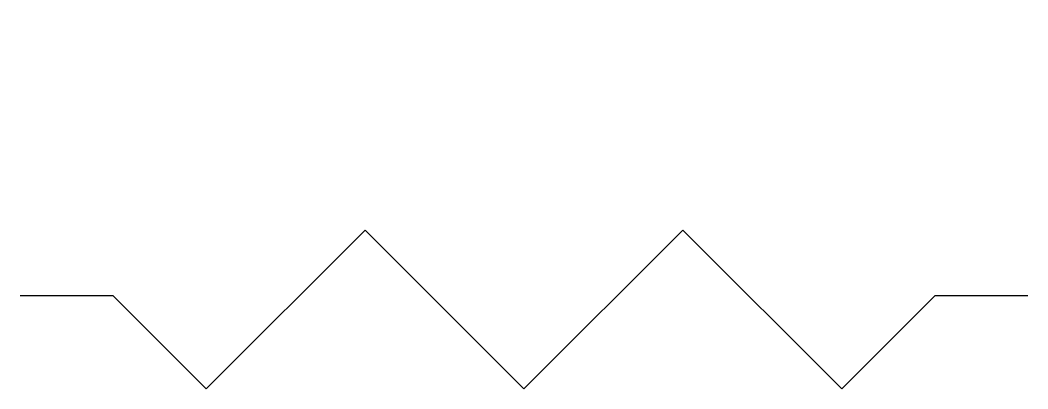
# Model space of a CAD drawing. Header units: millimetres. Extents: x 2.242 to 2.752, y 11.915 to 12.102.
import ezdxf

# ---------------------------------------------------------------- set-up
doc = ezdxf.new("R2010")
doc.units = ezdxf.units.MM
doc.header["$LTSCALE"] = 10
doc.layers.add('PORTAS', color=2, linetype='Continuous')

msp = doc.modelspace()

# ---------------------------------------------------------------- linework, layer by layer
at = {"layer": 'PORTAS', "color": 1}
msp.add_lwpolyline([(2.60078, 12.08322, 0, 0.0375, 0), (2.50078, 12.08322, 0, 0, 0), (2.38642, 12.08322, 0.0375, 0.0375, 0)], format="xyseb", dxfattribs=at)
at = {"layer": 'PORTAS', "color": 4}
msp.add_lwpolyline([(2.75199, 11.96214), (2.70485, 11.96214), (2.65771, 11.915), (2.57724, 11.99547), (2.49676, 11.915), (2.41629, 11.99547), (2.33582, 11.915), (2.28868, 11.96214), (2.24154, 11.96214)], dxfattribs=at)

doc.saveas('drawing.dxf')
